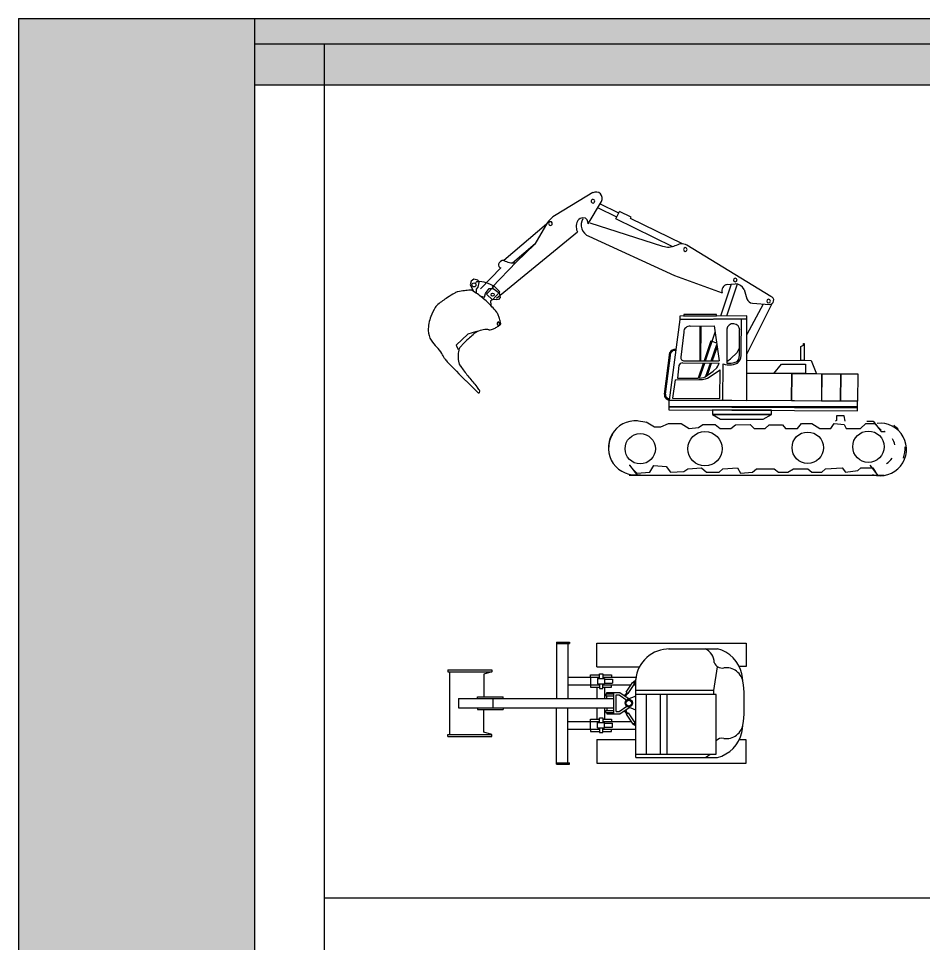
# Model space of a CAD drawing. Extents: x -121210 to 57230, y 84783 to 157800.
# Drawn here: x -121210 to -106902, y 143180 to 157800 of the extents above; entities that cross this region are included whole.
import ezdxf

# ---------------------------------------------------------------- set-up
doc = ezdxf.new("R2010")
doc.units = 0
doc.header["$MEASUREMENT"] = 0
doc.layers.get('0').update_dxf_attribs({"linetype": 'CONTINUOUS'})

# ---------------------------------------------------------------- blocks, each defined once
blk = doc.blocks.new('A$C1AC80A52')
for p, q in [((2600, 4472), (2024, 4121)), ((2528, 3980), (2737, 4332)), ((3011, 4149), (2714, 4294)), ((2979, 4085), (2682, 4230)), ((2968, 4056), (3024, 4176)), ((3210, 4086), (3024, 4176)), ((1870, 3976), (1194, 3399)), ((1854, 3949), (1685, 3656)), ((2339, 3955), (2338, 3928)), ((2343, 3980), (2339, 3955)), ((2351, 4002), (2343, 3980)), ((2366, 4029), (2351, 4002)), ((2380, 4045), (2366, 4029)), ((2400, 4062), (2380, 4045)), ((2439, 4075), (2400, 4062)), ((2485, 4066), (2439, 4075)), ((2511, 4042), (2485, 4066)), ((2523, 4009), (2511, 4042)), ((2528, 3981), (2523, 4009)), ((3709, 3621), (2560, 3992)), ((3867, 3617), (2968, 4056)), ((3197, 4062), (3210, 4086)), ((4018, 3662), (3197, 4062)), ((1078, 2802), (2361, 3851)), ((2338, 3928), (2342, 3905)), ((2342, 3905), (2345, 3886)), ((2345, 3886), (2348, 3874)), ((2348, 3874), (2353, 3861)), ((2353, 3861), (2361, 3851)), ((1688, 3661), (1333, 3358)), ((1685, 3656), (1396, 3378)), ((2538, 3782), (3894, 3160)), ((3965, 3656), (3944, 3648)), ((3989, 3662), (3965, 3656)), ((4014, 3662), (3989, 3662)), ((4040, 3659), (4014, 3662)), ((4066, 3653), (4040, 3659)), ((3733, 3613), (3707, 3621)), ((3758, 3608), (3733, 3613)), ((3784, 3606), (3758, 3608)), ((3810, 3606), (3784, 3606)), ((3832, 3608), (3810, 3606)), ((3854, 3614), (3832, 3608)), ((3877, 3621), (3854, 3614)), ((3899, 3629), (3877, 3621)), ((3922, 3637), (3899, 3629)), ((3944, 3648), (3922, 3637)), ((4090, 3641), (4066, 3653)), ((5418, 2830), (4090, 3641)), ((1396, 3378), (1012, 2980)), ((1123, 3365), (1110, 3341)), ((1143, 3384), (1123, 3365)), ((1168, 3397), (1143, 3384)), ((1194, 3399), (1168, 3397)), ((1194, 3399), (1214, 3391)), ((1214, 3391), (1236, 3382)), ((1236, 3382), (1258, 3372)), ((1258, 3372), (1282, 3367)), ((1282, 3367), (1306, 3363)), ((824, 2949), (1148, 3281)), ((1110, 3341), (1109, 3324)), ((1109, 3324), (1116, 3304)), ((1116, 3304), (1131, 3289)), ((1131, 3289), (1148, 3283)), ((1306, 3363), (1329, 3360)), ((1329, 3360), (1354, 3360)), ((1354, 3360), (1379, 3361)), ((676, 3074), (662, 3013)), ((721, 3104), (676, 3074)), ((782, 3090), (721, 3104)), ((805, 3052), (782, 3090)), ((782, 3070), (815, 3072)), ((815, 3072), (847, 3069)), ((3894, 3160), (4645, 2888)), ((662, 3013), (685, 2976)), ((685, 2976), (693, 2953)), ((693, 2953), (716, 2916)), ((747, 3032), (751, 3046)), ((751, 3046), (759, 3059)), ((759, 3059), (770, 3066)), ((761, 2946), (791, 2977)), ((761, 2886), (761, 2946)), ((770, 3066), (782, 3070)), ((791, 2977), (805, 3052)), ((847, 3069), (877, 3062)), ((877, 3062), (911, 3053)), ((905, 2880), (964, 2956)), ((911, 3053), (944, 3042)), ((922, 2868), (1041, 2992)), ((944, 3042), (977, 3027)), ((964, 2956), (1025, 2957)), ((977, 3027), (1009, 3011)), ((1009, 3011), (1041, 2992)), ((1025, 2957), (1123, 2890)), ((1041, 2992), (1134, 2904)), ((4790, 3025), (4621, 2521)), ((4883, 3027), (4714, 2521)), ((4723, 3019), (4851, 3030)), ((4992, 2941), (5035, 2795)), ((830, 2834), (890, 2820)), ((890, 2820), (905, 2880)), ((1014, 2779), (922, 2868)), ((1019, 2783), (982, 2760)), ((1134, 2904), (1014, 2779)), ((1072, 2776), (1019, 2783)), ((1110, 2784), (1072, 2776)), ((1139, 2815), (1110, 2784)), ((1123, 2890), (1139, 2815)), ((982, 2760), (990, 2692)), ((990, 2692), (1005, 2662)), ((5293, 2709), (5035, 2230)), ((5424, 2702), (5035, 1923)), ((5126, 2723), (5394, 2704)), ((5035, 2525), (3976, 2517)), ((3976, 2517), (3976, 2467)), ((4558, 2544), (4043, 2544)), ((4043, 2544), (4043, 2518)), ((4043, 2518), (4558, 2523)), ((4558, 2523), (4558, 2544)), ((5035, 2475), (5035, 2525)), ((3976, 2467), (3810, 1190)), ((3976, 2467), (5035, 2475)), ((5035, 2475), (3976, 2467)), ((4142, 2360), (4522, 2365)), ((4298, 1814), (4299, 2361)), ((4310, 1813), (4312, 2361)), ((4522, 2365), (4597, 1813)), ((4949, 1934), (4950, 2475)), ((5034, 1185), (5035, 2475)), ((626, 2236), (439, 2059)), ((765, 2277), (626, 2236)), ((4038, 2269), (3992, 1873)), ((4381, 1813), (4534, 2267)), ((4718, 2315), (4718, 1776)), ((4923, 1936), (4923, 2296)), ((439, 2059), (472, 1991)), ((4470, 2128), (4363, 1813)), ((4470, 2128), (4555, 2099)), ((4474, 1813), (4562, 2073)), ((5890, 2041), (5930, 2059)), ((5930, 2059), (5930, 2085)), ((5930, 2085), (5942, 2085)), ((5942, 2085), (5942, 1817)), ((3733, 1289), (3818, 1944)), ((3750, 1288), (3835, 1941)), ((4566, 2035), (4491, 1813)), ((4778, 1846), (4885, 1945)), ((4885, 1945), (4923, 2017)), ((4917, 1867), (4920, 1902)), ((4920, 1902), (4923, 1936)), ((4946, 1899), (4949, 1934)), ((5890, 1817), (5890, 2041)), ((4022, 1781), (4597, 1779)), ((4045, 1814), (4597, 1813)), ((4274, 1547), (4352, 1779)), ((4290, 1542), (4370, 1779)), ((4390, 1569), (4461, 1779)), ((4414, 1585), (4480, 1779)), ((4579, 1728), (4597, 1779)), ((4656, 1187), (4662, 1766)), ((4661, 1765), (4693, 1757)), ((4693, 1757), (4725, 1750)), ((4718, 1805), (4778, 1846)), ((4718, 1776), (4758, 1774)), ((4758, 1774), (4789, 1777)), ((4789, 1777), (4819, 1781)), ((4792, 1752), (4824, 1757)), ((4819, 1781), (4850, 1790)), ((4824, 1757), (4858, 1766)), ((4850, 1790), (4874, 1800)), ((4858, 1766), (4888, 1779)), ((4874, 1800), (4893, 1817)), ((4888, 1779), (4912, 1801)), ((4893, 1817), (4909, 1841)), ((4909, 1841), (4917, 1867)), ((4912, 1801), (4931, 1830)), ((4931, 1830), (4941, 1862)), ((4941, 1862), (4946, 1899)), ((5037, 1617), (5038, 1824)), ((5038, 1824), (6054, 1817)), ((5464, 1614), (5586, 1763)), ((5586, 1763), (5965, 1760)), ((5942, 1817), (5890, 1817)), ((5965, 1760), (5963, 1611)), ((6054, 1817), (6136, 1609)), ((3960, 1739), (3938, 1539)), ((4376, 1558), (4504, 1648)), ((4413, 1539), (4614, 1669)), ((4504, 1648), (4563, 1701)), ((4563, 1701), (4579, 1728)), ((4610, 1219), (4614, 1669)), ((4725, 1750), (4758, 1749)), ((4758, 1749), (4792, 1752)), ((5034, 1185), (5037, 1617)), ((6136, 1609), (5037, 1617)), ((5037, 1617), (5746, 1613)), ((5963, 1611), (5464, 1614)), ((5742, 1181), (5746, 1613)), ((5746, 1613), (5742, 1181)), ((5746, 1613), (6222, 1609)), ((6222, 1609), (6219, 1177)), ((6221, 1177), (6222, 1609)), ((6222, 1609), (6522, 1608)), ((3902, 1515), (3862, 1221)), ((3902, 1515), (4280, 1518)), ((3938, 1539), (4264, 1542)), ((4264, 1542), (4318, 1545)), ((4280, 1518), (4338, 1521)), ((4318, 1545), (4355, 1550)), ((4338, 1521), (4382, 1528)), ((4355, 1550), (4376, 1558)), ((4382, 1528), (4413, 1539)), ((6518, 1176), (6522, 1608)), ((6522, 1608), (6518, 1176)), ((6522, 1608), (6789, 1606)), ((6789, 1606), (6786, 1174)), ((6786, 1174), (3805, 1190)), ((3805, 1190), (3805, 1086)), ((3810, 1190), (5034, 1185)), ((3862, 1221), (4610, 1219)), ((5742, 1181), (5034, 1185)), ((6219, 1177), (5742, 1181)), ((6518, 1176), (6221, 1177)), ((6786, 1174), (6518, 1176)), ((6786, 1070), (6786, 1174)), ((6786, 1086), (3805, 1086)), ((3805, 1086), (3805, 1041)), ((3805, 1086), (6786, 1070)), ((3805, 1041), (6786, 1025)), ((5429, 1033), (4496, 1038)), ((4496, 1038), (4496, 965)), ((5429, 965), (5429, 1033)), ((6786, 1025), (6786, 1086)), ((5429, 965), (4496, 965)), ((4496, 965), (4618, 891)), ((4496, 965), (5429, 965)), ((4618, 891), (5293, 891)), ((5293, 891), (5429, 965)), ((6456, 944), (6453, 869)), ((6574, 945), (6456, 944)), ((6592, 859), (6574, 945)), ((3463, 840), (3287, 864)), ((3447, 848), (3575, 768)), ((3575, 768), (3679, 768)), ((3679, 768), (3799, 824)), ((3799, 824), (3999, 824)), ((3999, 824), (4127, 744)), ((4127, 744), (4271, 760)), ((4271, 760), (4343, 808)), ((4343, 808), (4535, 808)), ((4535, 808), (4615, 744)), ((4615, 744), (4783, 744)), ((4783, 744), (4855, 800)), ((4855, 800), (5087, 808)), ((5087, 808), (5151, 744)), ((5151, 744), (5327, 744)), ((5327, 744), (5391, 800)), ((5391, 800), (5599, 800)), ((5599, 800), (5647, 744)), ((5647, 744), (5839, 744)), ((5839, 744), (5903, 824)), ((5903, 824), (6063, 824)), ((6063, 824), (6191, 744)), ((6191, 744), (6367, 744)), ((6367, 744), (6415, 824)), ((6415, 824), (6575, 808)), ((6453, 869), (6437, 859)), ((6575, 808), (6607, 744)), ((6607, 744), (6831, 744)), ((6831, 744), (6919, 824)), ((6919, 824), (7055, 824)), ((6932, 859), (7035, 859)), ((7035, 859), (7162, 699)), ((7055, 824), (7159, 720)), ((7162, 699), (7221, 699)), ((3185, 160), (3175, 160)), ((3182, 163), (3308, 3)), ((3503, 56), (3567, 160)), ((3567, 160), (3759, 144)), ((6982, 163), (7108, 3)), ((3207, 128), (3295, 40)), ((3295, 40), (3503, 56)), ((3759, 144), (3831, 56)), ((3831, 56), (4039, 64)), ((4039, 64), (4103, 104)), ((4103, 104), (4319, 120)), ((4319, 120), (4399, 56)), ((4399, 56), (4599, 56)), ((4599, 56), (4655, 104)), ((4655, 104), (4887, 120)), ((4887, 120), (4935, 40)), ((4935, 40), (5127, 56)), ((5127, 56), (5191, 104)), ((5191, 104), (5471, 104)), ((5471, 104), (5535, 56)), ((5535, 56), (5687, 56)), ((5687, 56), (5775, 104)), ((5775, 104), (5999, 104)), ((5999, 104), (6063, 56)), ((6063, 56), (6223, 56)), ((6223, 56), (6279, 104)), ((6279, 104), (6543, 120)), ((6543, 120), (6599, 56)), ((6599, 56), (6791, 80)), ((6791, 80), (6839, 120)), ((6839, 120), (7031, 120)), ((7031, 120), (7071, 56)), ((7207, 0), (3175, 0))]:
    blk.add_line(p, q)
for centre, radius in [((722, 3014), 32), ((1018, 2859), 23.8), ((3351, 424), 240), ((4375, 424), 272), ((5999, 440), 248), ((6959, 456), 248)]:
    blk.add_circle(centre, radius)
for centre, radius, start, end in [((2648, 4381), 102, 330.8485, 117.5968), ((2602, 4337), 29.2, 51.2009, 231.2009), ((2602, 4337), 29.2, 231.2009, 51.2009), ((2217, 3760), 409, 118.2318, 152.6056), ((1932, 3984), 29.2, 356.3905, 176.3905), ((1932, 3984), 29.2, 176.3905, 356.3905), ((2611, 3962), 194, 149.6495, 247.771), ((4064, 3573), 29.2, 0, 180), ((4064, 3573), 29.2, 180, 0), ((4853, 3091), 29.2, 0, 180), ((4853, 3091), 29.2, 180, 0), ((769, 1565), 1370, 94.4704, 98.2317), ((669, 2837), 94.9, 80.1439, 94.4704), ((683, 2915), 15.7, 56.9708, 80.1439), ((-1576, -559), 4159, 55.5571, 56.9708), ((4747, 2916), 106, 103.0288, 195.2494), ((4852, 2876), 154, 24.7316, 90.3261), ((1339, 1207), 1911, 122.8503, 125.6533), ((2308, -293), 3697, 120.7287, 122.8503), ((502, 2744), 164, 110.6374, 120.7287), ((496, 2760), 147, 100.6647, 110.6374), ((926, 480), 2467, 98.2317, 100.6647), ((50, 1811), 1285, 46.6687, 55.5571), ((5145, 2841), 119, 202.4906, 260.9291), ((5381, 2758), 29.2, 0, 180), ((5397, 2769), 64.9, 266.677, 71.8211), ((1035, 2118), 1070, 149.7038, 158.1691), ((260, 2570), 173, 128.5438, 149.7038), ((1273, 1300), 1797, 125.6533, 128.5438), ((-113, 1639), 1522, 38.5019, 46.6687), ((5381, 2758), 29.2, 180, 0), ((582, 2299), 582, 158.1691, 180.6716), ((737, 2362), 410, 25.6857, 34.6572), ((771, 2379), 372, 16.2646, 25.6857), ((699, 3026), 781, 295.1028, 299.5746), ((882, 2704), 411, 299.5746, 307.5316), ((1117, 2402), 29.8, 94.279, 6.8555), ((999, 2364), 134, 6.1018, 30.2973), ((413, 2274), 745, 10.1335, 16.2646), ((4131, 2268), 92.6, 82.8946, 179.6019), ((4820, 2296), 104, 359.9998, 169.0986), ((292, 2296), 292, 180.6716, 212.6651), ((3231, -649), 3825, 131.264, 132.7479), ((1119, 1758), 624, 127.5888, 131.264), ((857, 2098), 194, 109.0927, 127.5888), ((976, 1756), 557, 98.1929, 109.0927), ((924, 2114), 195, 79.8578, 98.1929), ((975, 2400), 95.9, 259.8578, 286.1032), ((948, 2493), 193, 286.1032, 295.1028), ((572, 2476), 625, 212.6651, 225.4595), ((907, 1708), 515, 135.6639, 142.2372), ((2409, 240), 2615, 132.7479, 135.6639), ((-244, 1647), 539, 31.6707, 45.4595), ((-726, 1349), 1105, 27.1001, 31.6707), ((901, 1893), 429, 168.142, 180.7742), ((582, 1960), 103, 142.2372, 168.142), ((3895, 1907), 85.2, 78.2607, 155.0198), ((3895, 1907), 68.3, 78.261, 149.9817), ((400, 1925), 160, 207.1001, 219.1231), ((554, 2051), 359, 219.1231, 224.332), ((44163, 44654), 61324, 224.33204, 224.73031), ((1011, 1894), 539, 180.7742, 191.981), ((603, 1808), 122, 191.981, 215.6549), ((4022, 1714), 66.4, 89.3097, 158.0704), ((4040, 1863), 48.8, 167.3646, 276.0944), ((1404, 2383), 1108, 215.6549, 217.5359), ((24466, 20101), 30191, 217.5359, 217.8963), ((11093, 11894), 14774, 224.7303, 225.6639), ((3190, 3541), 3230, 217.8963, 221.4017), ((453, 1128), 418, 31.6531, 41.4017), ((888, 1450), 173, 225.6639, 234.3029), ((782, 1331), 32.2, 329.7038, 31.6531), ((797, 1322), 15.6, 234.3029, 329.7038), ((3814, 1278), 81, 171.1886, 267.6303), ((3814, 1278), 64.2, 171.1888, 268.9577), ((3275, 437), 428, 85.2389, 280.1624), ((7145, 412), 415, 252.9497, 96.8661), ((7092, 434), 448, 41.6101, 53.5016), ((3285, 435), 433, 149.6505, 180.4586), ((7092, 434), 288, 64.8632, 67.3556), ((7092, 434), 288, 10.7817, 30.8534), ((7092, 434), 448, 339.4371, 2.8786), ((7092, 434), 288, 301.7642, 326.2744)]:
    blk.add_arc(centre, radius, start, end)
blk = doc.blocks.new('A$C294D752F')
for p, q in [((1715, 1925), (1919, 1925)), ((1715, 1925), (1715, 1034)), ((1715, 1904), (1919, 1904)), ((1896, 1904), (1896, 1034)), ((1919, 1925), (1919, 1904)), ((2353, 1537), (2353, 1909)), ((2353, 1909), (4712, 1909)), ((4712, 1909), (4712, 1544)), ((3487, 1820), (4259, 1820)), ((0, 1491), (695, 1491)), ((0, 1491), (0, 1460)), ((695, 1491), (695, 1460)), ((2353, 1537), (3027, 1537)), ((4202, 1161), (4261, 1538)), ((4712, 1544), (4602, 1544)), ((0, 1460), (695, 1460)), ((27, 465), (27, 1460)), ((695, 1460), (568, 1419)), ((568, 1419), (568, 1061)), ((1896, 1371), (2393, 1371)), ((2253, 1371), (2253, 1409)), ((2253, 1409), (2393, 1409)), ((2253, 1371), (2253, 1252)), ((2366, 1355), (2474, 1355)), ((2366, 1355), (2366, 1268)), ((2393, 1355), (2393, 1428)), ((2393, 1428), (2448, 1428)), ((2448, 1428), (2448, 1355)), ((2448, 1409), (2583, 1409)), ((2448, 1371), (2972, 1371)), ((2474, 1355), (2474, 1268)), ((2474, 1344), (2601, 1344)), ((2583, 1409), (2583, 1371)), ((2601, 1344), (2601, 1279)), ((2968, 1323), (2942, 1306)), ((2968, 105), (2968, 1335)), ((1896, 1252), (2393, 1252)), ((2253, 1252), (2253, 1215)), ((2253, 1215), (2393, 1215)), ((2356, 1034), (2356, 1215)), ((2366, 1268), (2474, 1268)), ((2393, 1268), (2393, 1195)), ((2393, 1195), (2448, 1195)), ((2448, 1195), (2448, 1268)), ((2448, 1252), (2893, 1252)), ((2448, 1215), (2583, 1215)), ((2474, 1279), (2601, 1279)), ((2482, 1034), (2482, 1215)), ((2583, 1215), (2583, 1252)), ((2817, 1137), (2921, 1294)), ((2848, 1117), (2952, 1274)), ((2921, 1294), (2953, 1273)), ((2927, 1290), (2943, 1307)), ((2938, 1252), (2968, 1252)), ((2947, 1277), (2956, 1298)), ((2968, 1283), (2952, 1288)), ((166, 1034), (166, 891)), ((166, 1034), (2623, 1034)), ((465, 1061), (873, 1061)), ((465, 1034), (465, 1061)), ((709, 1034), (709, 891)), ((873, 1034), (873, 1061)), ((2494, 1110), (2623, 1110)), ((2494, 1110), (2494, 1079)), ((2494, 1079), (2623, 1079)), ((2511, 1130), (2715, 1130)), ((2511, 1110), (2511, 1130)), ((2511, 1034), (2511, 1079)), ((2623, 795), (2623, 1130)), ((2660, 832), (2660, 1093)), ((2660, 1093), (2704, 1093)), ((2704, 1093), (2826, 1012)), ((2715, 1130), (2865, 1031)), ((2782, 1086), (2804, 1098)), ((2827, 1130), (2806, 1099)), ((2814, 1065), (2817, 1089)), ((2817, 1137), (2848, 1117)), ((2838, 1123), (2817, 1092)), ((2968, 1075), (2835, 1018)), ((4202, 1161), (2968, 1161)), ((4239, 1101), (2968, 1101)), ((3131, 1101), (3131, 159)), ((3352, 1101), (3352, 159)), ((3459, 1101), (3459, 159)), ((4202, 1101), (4202, 1161)), ((4239, 159), (4239, 1101)), ((166, 891), (2623, 891)), ((465, 891), (465, 864)), ((873, 891), (873, 864)), ((1715, 0), (1715, 891)), ((1896, 21), (1896, 891)), ((2356, 710), (2356, 891)), ((2482, 710), (2482, 891)), ((2511, 891), (2511, 846)), ((2704, 832), (2826, 913)), ((2715, 795), (2865, 895)), ((2968, 850), (2835, 908)), ((465, 864), (873, 864)), ((568, 506), (568, 864)), ((2494, 815), (2494, 846)), ((2494, 846), (2623, 846)), ((2494, 815), (2623, 815)), ((2511, 815), (2511, 795)), ((2511, 795), (2715, 795)), ((2660, 832), (2704, 832)), ((2782, 839), (2804, 827)), ((2827, 795), (2806, 826)), ((2814, 860), (2817, 836)), ((2838, 802), (2817, 833)), ((2817, 788), (2848, 808)), ((2817, 788), (2921, 631)), ((2848, 808), (2952, 651)), ((1896, 673), (2393, 673)), ((2253, 673), (2253, 710)), ((2253, 710), (2393, 710)), ((2253, 554), (2253, 673)), ((2366, 657), (2474, 657)), ((2366, 570), (2366, 657)), ((2393, 657), (2393, 730)), ((2393, 730), (2448, 730)), ((2448, 730), (2448, 657)), ((2448, 710), (2583, 710)), ((2448, 673), (2893, 673)), ((2474, 570), (2474, 657)), ((2474, 646), (2601, 646)), ((2583, 710), (2583, 673)), ((2601, 581), (2601, 646)), ((2921, 631), (2953, 652)), ((2927, 635), (2943, 618)), ((2938, 673), (2968, 673)), ((2968, 602), (2942, 619)), ((2947, 648), (2956, 627)), ((2968, 643), (2952, 637)), ((0, 465), (695, 465)), ((0, 434), (0, 465)), ((695, 465), (568, 506)), ((695, 434), (695, 465)), ((1896, 554), (2393, 554)), ((2253, 554), (2253, 517)), ((2253, 517), (2393, 517)), ((2366, 570), (2474, 570)), ((2393, 570), (2393, 497)), ((2393, 497), (2448, 497)), ((2448, 497), (2448, 570)), ((2448, 554), (2968, 554)), ((2448, 517), (2583, 517)), ((2474, 581), (2601, 581)), ((2583, 517), (2583, 554)), ((0, 434), (695, 434)), ((2353, 388), (2353, 16)), ((2353, 388), (2968, 388)), ((4712, 381), (4602, 381)), ((4712, 16), (4712, 381)), ((2968, 159), (4239, 159)), ((1715, 21), (1919, 21)), ((1919, 0), (1919, 21)), ((2353, 16), (4712, 16)), ((2968, 105), (4259, 105)), ((1715, 0), (1919, 0))]:
    blk.add_line(p, q)
for centre, radius in [((2947, 1299), 8.85), ((2947, 1299), 6.6), ((2808, 1090), 8.85), ((2808, 1090), 6.6), ((2859, 963), 59.9), ((2859, 963), 45.5), ((2808, 835), 8.85), ((2808, 835), 6.6), ((2947, 626), 8.85), ((2947, 626), 6.6)]:
    blk.add_circle(centre, radius)
for centre, radius, start, end in [((3498, 1288), 532, 88.8104, 174.9819), ((3964, 1599), 245, 1.29, 64.8426), ((4136, 1316), 519, 12.0389, 76.3323), ((4333, 1649), 132, 199.6246, 281.3185), ((4399, 1252), 270, 6.4115, 98.5641), ((2736, 1032), 1947, 357.9698, 11.6367), ((2736, 894), 1947, 348.3633, 2.0302), ((4399, 673), 270, 261.4359, 353.5885), ((4136, 609), 519, 283.6677, 347.9611), ((4333, 276), 132, 78.6815, 135.3688), ((3964, 326), 245, 295.1574, 316.9411)]:
    blk.add_arc(centre, radius, start, end)
blk = doc.blocks.new('FORMATLINES')
at = {"true_color": 0x444444}
blk.add_hatch(color=250, dxfattribs=at).paths.add_polyline_path([(-121210, 84783), (-117481, 84783), (-117481, 157800), (-121210, 157800)])
at = {"true_color": 0x546d8e}
h = blk.add_hatch(color=155, dxfattribs=at)
h.set_gradient(color1=(68, 68, 68), color2=(84, 109, 142), tint=1)
h.paths.add_polyline_path([(-117481, 157800), (-117481, 156752), (57230, 156752), (57230, 157800)])
at = {"color": 250, "true_color": 0x444444}
for p, q in [((-121210, 157800), (-117481, 157800)), ((-121210, 157800), (-121210, 84783)), ((-117481, 157800), (-117481, 84783))]:
    blk.add_line(p, q, dxfattribs=at)
blk.add_line((-117481, 157800), (-117481, 84783))
at = {"color": 155, "true_color": 0x546d8e}
for p, q in [((-117481, 157800), (57230, 157800)), ((-117481, 157399), (57230, 157399)), ((-117481, 157399), (-117481, 85429)), ((-116377, 157399), (-116377, 85429)), ((-117481, 156752), (57230, 156752)), ((-116377, 143902), (-19789, 143902))]:
    blk.add_line(p, q, dxfattribs=at)

msp = doc.modelspace()

# ---------------------------------------------------------------- block references
for name, p in [('FORMATLINES', (0, 0)), ('A$C1AC80A52', (-114732, 150576)), ('A$C294D752F', (-114420, 146016))]:
    msp.add_blockref(name, p)

doc.saveas('drawing.dxf')
